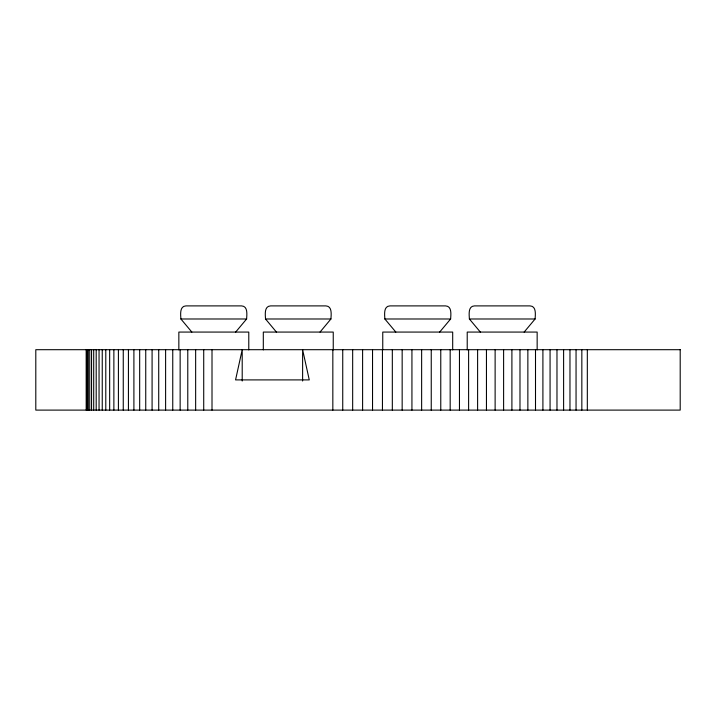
<?xml version="1.0" encoding="UTF-8"?>
<svg xmlns="http://www.w3.org/2000/svg" width="716" height="716" viewBox="0 0 716 716"><rect width="100%" height="100%" fill="white"/><g stroke="black" fill="none" stroke-linecap="round" stroke-linejoin="round"><path stroke-width="1.07" d="M320.034 332.072L330.935 318.987C331.15 314.682 332.43 306.162 325.878 305.893L270.603 305.893C264.043 306.153 265.296 314.664 265.529 318.987L276.43 332.072M235.662 332.072L246.608 318.987C246.832 314.682 248.112 306.171 241.56 305.893L185.972 305.893C179.412 306.153 180.665 314.664 180.897 318.987L191.852 332.072M439.669 332.072L450.624 318.987C450.865 314.673 452.118 306.153 445.558 305.893L389.925 305.893C383.364 306.162 384.635 314.673 384.859 318.987L395.823 332.072M524.148 332.072L535.103 318.987C535.335 314.664 536.588 306.153 530.028 305.893L474.44 305.893C467.888 306.171 469.168 314.682 469.392 318.987L480.338 332.072M180.897 318.987L246.608 318.987M265.529 318.987L330.935 318.987M384.859 318.987L450.624 318.987M469.392 318.987L535.103 318.987M587.326 349.694L587.326 410.107M581.84 349.694L581.84 410.107M576.049 349.694L576.049 410.107M569.972 349.694L569.972 410.107M563.608 349.694L563.608 410.107M556.976 349.694L556.976 410.107M550.067 349.694L550.067 410.107M542.907 349.694L542.907 410.107M537.152 349.891L537.152 332.072L467.217 332.072L467.217 349.891M535.505 349.694L535.505 410.107M527.862 349.694L527.862 410.107M519.986 349.694L519.986 410.107M511.904 349.694L511.904 410.107M503.608 349.694L503.608 410.107M495.123 349.694L495.123 410.107M486.45 349.694L486.45 410.107M477.608 349.694L477.608 410.107M468.613 349.694L468.613 410.107M459.457 349.694L459.457 410.107M452.691 349.891L452.691 332.072L382.756 332.072L382.756 349.891M450.176 349.694L450.176 410.107M440.77 349.694L440.77 410.107M431.247 349.694L431.247 410.107M421.635 349.694L421.635 410.107M411.933 349.694L411.933 410.107M402.159 349.694L402.159 410.107M392.323 349.694L392.323 410.107M382.442 349.694L382.442 410.107M372.535 349.694L372.535 410.107M362.6 349.694L362.6 410.107M352.666 349.694L352.666 410.107M342.74 349.694L342.74 410.107M333.244 349.891L333.244 332.072L263.309 332.072L263.309 349.891M332.833 349.694L332.833 410.107M302.617 381.019L302.617 349.694L309.267 379.901L235.564 379.901L242.205 349.694L242.205 381.019M248.783 349.891L248.783 332.072L178.848 332.072L178.848 349.891M212.008 349.694L212.008 410.107M203.72 349.694L203.72 410.107M195.647 349.694L195.647 410.107M187.78 349.694L187.78 410.107M180.146 349.694L180.146 410.107M172.753 349.694L172.753 410.107M165.611 349.694L165.611 410.107M158.719 349.694L158.719 410.107M152.087 349.694L152.087 410.107M145.742 349.694L145.742 410.107M139.674 349.694L139.674 410.107M133.901 349.694L133.901 410.107M128.424 349.694L128.424 410.107M123.259 349.694L123.259 410.107M118.409 349.694L118.409 410.107M113.871 349.694L113.871 410.107M109.664 349.694L109.664 410.107M105.789 349.694L105.789 410.107M102.245 349.694L102.245 410.107M99.05 349.694L99.05 410.107M96.195 349.694L96.195 410.107M93.698 349.694L93.698 410.107M91.55 349.694L91.55 410.107M89.751 349.694L89.751 410.107M88.319 349.694L88.319 410.107M87.245 349.694L87.245 410.107M86.529 349.694L86.529 410.107M86.18 349.694L86.197 410.107M680.2 349.694L35.8 349.694L35.8 410.107L680.2 410.107L680.2 349.694"/></g></svg>
